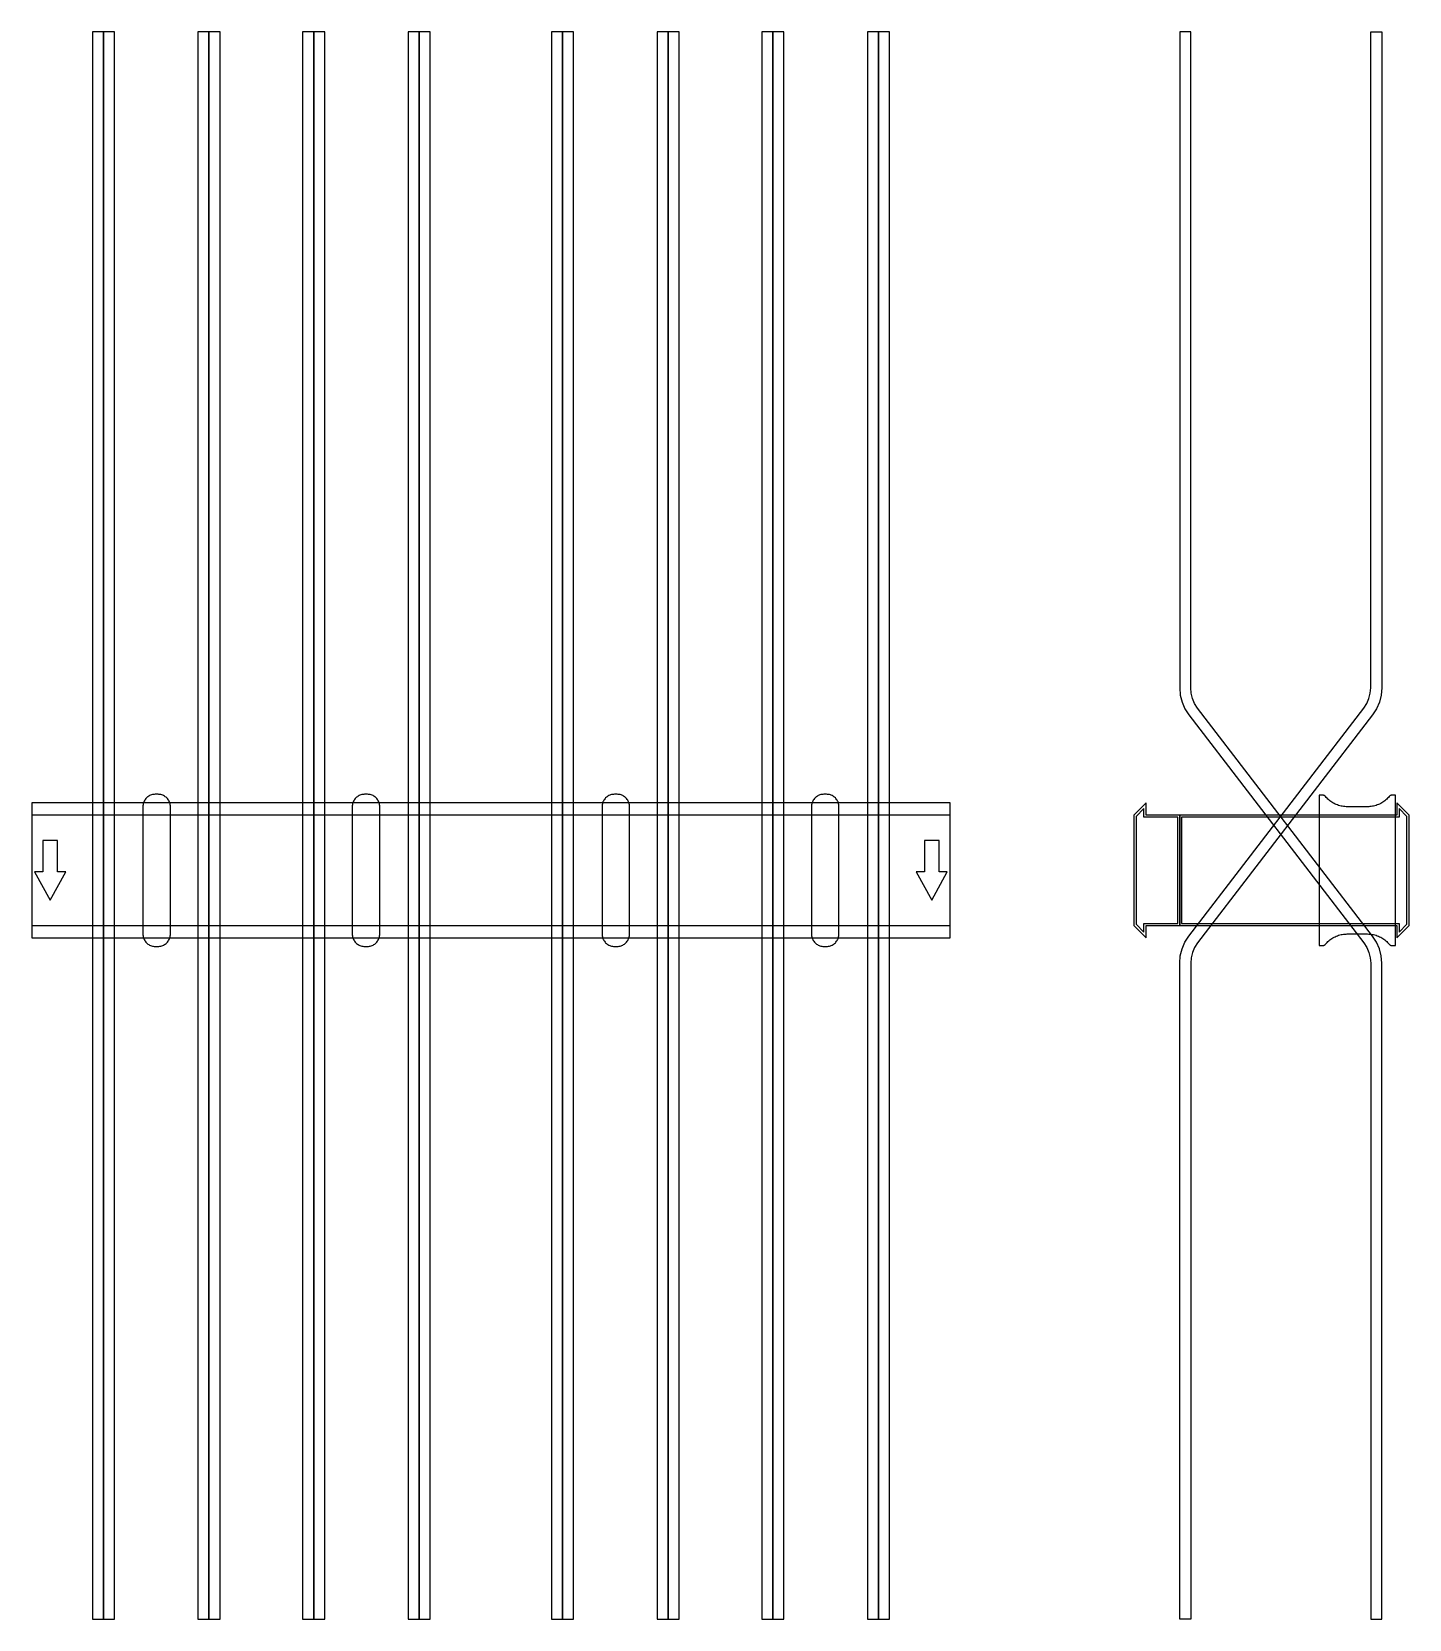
# Model space of a CAD drawing. Extents: x 0 to 1500, y -815 to 913.
import ezdxf

# ---------------------------------------------------------------- set-up
doc = ezdxf.new("R2010")
doc.units = 0
doc.layers.add('Halfen', color=7, linetype='CONTINUOUS')

msp = doc.modelspace()

# ---------------------------------------------------------------- linework, layer by layer
at = {"layer": 'Halfen', "color": 7}
for points in [[(78, -815.455), (78, 913.129), (66, 913.129), (66, -815.455)], [(90, -815.455), (90, 913.129), (78, 913.129), (78, -815.455)], [(193, -815.455), (193, 913.129), (181, 913.129), (181, -815.455)], [(205, -815.455), (205, 913.129), (193, 913.129), (193, -815.455)], [(307, -815.455), (307, 913.129), (295, 913.129), (295, -815.455)], [(319, -815.455), (319, 913.129), (307, 913.129), (307, -815.455)], [(422, -815.455), (422, 913.129), (410, 913.129), (410, -815.455)], [(434, -815.455), (434, 913.129), (422, 913.129), (422, -815.455)], [(578, -815.455), (578, 913.129), (566, 913.129), (566, -815.455)], [(590, -815.455), (590, 913.129), (578, 913.129), (578, -815.455)], [(693, -815.455), (693, 913.129), (681, 913.129), (681, -815.455)], [(705, -815.455), (705, 913.129), (693, 913.129), (693, -815.455)], [(807, -815.455), (807, 913.129), (795, 913.129), (795, -815.455)], [(819, -815.455), (819, 913.129), (807, 913.129), (807, -815.455)], [(922, -815.455), (922, 913.129), (910, 913.129), (910, -815.455)], [(934, -815.455), (934, 913.129), (922, 913.129), (922, -815.455)], [(1470, -815.455), (1470, -100.956), (1469.359, -93.137), (1467.453, -85.527), (1464.332, -78.329), (1460.081, -71.735), (1269.439, 176.714), (1266.251, 181.659), (1263.911, 187.057), (1262.481, 192.765), (1262, 198.629), (1262, 252.129), (1262, 913.129), (1250, 913.129), (1250, 252.129), (1250, 198.629), (1250.641, 190.81), (1252.547, 183.2), (1255.668, 176.002), (1259.919, 169.409), (1450.561, -79.04), (1453.749, -83.986), (1456.089, -89.384), (1457.519, -95.092), (1458, -100.956), (1458, -815.455)], [(1250, -815.455), (1250, -100.956), (1250.641, -93.137), (1252.547, -85.527), (1255.668, -78.329), (1259.919, -71.735), (1450.561, 176.714), (1453.749, 181.659), (1456.089, 187.057), (1457.519, 192.765), (1458, 198.629), (1458, 252.129), (1458, 913.129), (1470, 913.129), (1470, 252.129), (1470, 198.629), (1469.359, 190.81), (1467.453, 183.2), (1464.332, 176.002), (1460.081, 169.409), (1269.439, -79.04), (1266.251, -83.986), (1263.911, -89.384), (1262.481, -95.092), (1262, -100.956), (1262, -815.455)], [(0, -73.5), (1000, -73.5), (1000, 73.5), (0, 73.5)], [(151, -69.3), (151, -56.8), (151, 69.3), (150.958, 70.359), (150.834, 71.412), (150.627, 72.452), (150.339, 73.472), (149.972, 74.466), (149.529, 75.429), (149.011, 76.354), (148.422, 77.235), (147.765, 78.068), (147.046, 78.846), (146.268, 79.565), (145.435, 80.222), (144.554, 80.811), (143.629, 81.329), (142.666, 81.772), (141.672, 82.139), (140.652, 82.427), (139.612, 82.634), (138.559, 82.758), (137.5, 82.8), (134.5, 82.8), (133.441, 82.758), (132.388, 82.634), (131.348, 82.427), (130.328, 82.139), (129.334, 81.772), (128.371, 81.329), (127.446, 80.811), (126.565, 80.222), (125.732, 79.565), (124.954, 78.846), (124.235, 78.068), (123.578, 77.235), (122.989, 76.354), (122.471, 75.429), (122.028, 74.466), (121.661, 73.472), (121.373, 72.452), (121.166, 71.412), (121.042, 70.359), (121, 69.3), (121, -56.8), (121, -69.3), (121.042, -70.359), (121.166, -71.412), (121.373, -72.452), (121.661, -73.472), (122.028, -74.466), (122.471, -75.429), (122.989, -76.354), (123.578, -77.235), (124.235, -78.068), (124.954, -78.846), (125.732, -79.565), (126.565, -80.222), (127.446, -80.811), (128.371, -81.329), (129.334, -81.772), (130.328, -82.139), (131.348, -82.427), (132.388, -82.634), (133.441, -82.758), (134.5, -82.8), (137.5, -82.8), (138.559, -82.758), (139.612, -82.634), (140.652, -82.427), (141.672, -82.139), (142.666, -81.772), (143.629, -81.329), (144.554, -80.811), (145.435, -80.222), (146.268, -79.565), (147.046, -78.846), (147.765, -78.068), (148.422, -77.235), (149.011, -76.354), (149.529, -75.429), (149.972, -74.466), (150.339, -73.472), (150.627, -72.452), (150.834, -71.412), (150.958, -70.359), (151, -69.3)], [(379, -69.3), (379, -56.8), (379, 69.3), (378.958, 70.359), (378.834, 71.412), (378.627, 72.452), (378.339, 73.472), (377.972, 74.466), (377.529, 75.429), (377.011, 76.354), (376.422, 77.235), (375.765, 78.068), (375.046, 78.846), (374.268, 79.565), (373.435, 80.222), (372.554, 80.811), (371.629, 81.329), (370.666, 81.772), (369.672, 82.139), (368.652, 82.427), (367.612, 82.634), (366.559, 82.758), (365.5, 82.8), (362.5, 82.8), (361.441, 82.758), (360.388, 82.634), (359.348, 82.427), (358.328, 82.139), (357.334, 81.772), (356.371, 81.329), (355.446, 80.811), (354.565, 80.222), (353.732, 79.565), (352.954, 78.846), (352.235, 78.068), (351.578, 77.235), (350.989, 76.354), (350.471, 75.429), (350.028, 74.466), (349.661, 73.472), (349.373, 72.452), (349.166, 71.412), (349.042, 70.359), (349, 69.3), (349, -56.8), (349, -69.3), (349.042, -70.359), (349.166, -71.412), (349.373, -72.452), (349.661, -73.472), (350.028, -74.466), (350.471, -75.429), (350.989, -76.354), (351.578, -77.235), (352.235, -78.068), (352.954, -78.846), (353.732, -79.565), (354.565, -80.222), (355.446, -80.811), (356.371, -81.329), (357.334, -81.772), (358.328, -82.139), (359.348, -82.427), (360.388, -82.634), (361.441, -82.758), (362.5, -82.8), (365.5, -82.8), (366.559, -82.758), (367.612, -82.634), (368.652, -82.427), (369.672, -82.139), (370.666, -81.772), (371.629, -81.329), (372.554, -80.811), (373.435, -80.222), (374.268, -79.565), (375.046, -78.846), (375.765, -78.068), (376.422, -77.235), (377.011, -76.354), (377.529, -75.429), (377.972, -74.466), (378.339, -73.472), (378.627, -72.452), (378.834, -71.412), (378.958, -70.359), (379, -69.3)], [(651, -69.3), (651, -56.8), (651, 69.3), (650.958, 70.359), (650.834, 71.412), (650.627, 72.452), (650.339, 73.472), (649.972, 74.466), (649.529, 75.429), (649.011, 76.354), (648.422, 77.235), (647.765, 78.068), (647.046, 78.846), (646.268, 79.565), (645.435, 80.222), (644.554, 80.811), (643.629, 81.329), (642.666, 81.772), (641.672, 82.139), (640.652, 82.427), (639.612, 82.634), (638.559, 82.758), (637.5, 82.8), (634.5, 82.8), (633.441, 82.758), (632.388, 82.634), (631.348, 82.427), (630.328, 82.139), (629.334, 81.772), (628.371, 81.329), (627.446, 80.811), (626.565, 80.222), (625.732, 79.565), (624.954, 78.846), (624.235, 78.068), (623.578, 77.235), (622.989, 76.354), (622.471, 75.429), (622.028, 74.466), (621.661, 73.472), (621.373, 72.452), (621.166, 71.412), (621.042, 70.359), (621, 69.3), (621, -56.8), (621, -69.3), (621.042, -70.359), (621.166, -71.412), (621.373, -72.452), (621.661, -73.472), (622.028, -74.466), (622.471, -75.429), (622.989, -76.354), (623.578, -77.235), (624.235, -78.068), (624.954, -78.846), (625.732, -79.565), (626.565, -80.222), (627.446, -80.811), (628.371, -81.329), (629.334, -81.772), (630.328, -82.139), (631.348, -82.427), (632.388, -82.634), (633.441, -82.758), (634.5, -82.8), (637.5, -82.8), (638.559, -82.758), (639.612, -82.634), (640.652, -82.427), (641.672, -82.139), (642.666, -81.772), (643.629, -81.329), (644.554, -80.811), (645.435, -80.222), (646.268, -79.565), (647.046, -78.846), (647.765, -78.068), (648.422, -77.235), (649.011, -76.354), (649.529, -75.429), (649.972, -74.466), (650.339, -73.472), (650.627, -72.452), (650.834, -71.412), (650.958, -70.359), (651, -69.3)], [(879, -69.3), (879, -56.8), (879, 69.3), (878.958, 70.359), (878.834, 71.412), (878.627, 72.452), (878.339, 73.472), (877.972, 74.466), (877.529, 75.429), (877.011, 76.354), (876.422, 77.235), (875.765, 78.068), (875.046, 78.846), (874.268, 79.565), (873.435, 80.222), (872.554, 80.811), (871.629, 81.329), (870.666, 81.772), (869.672, 82.139), (868.652, 82.427), (867.612, 82.634), (866.559, 82.758), (865.5, 82.8), (862.5, 82.8), (861.441, 82.758), (860.388, 82.634), (859.348, 82.427), (858.328, 82.139), (857.334, 81.772), (856.371, 81.329), (855.446, 80.811), (854.565, 80.222), (853.732, 79.565), (852.954, 78.846), (852.235, 78.068), (851.578, 77.235), (850.989, 76.354), (850.471, 75.429), (850.028, 74.466), (849.661, 73.472), (849.373, 72.452), (849.166, 71.412), (849.042, 70.359), (849, 69.3), (849, -56.8), (849, -69.3), (849.042, -70.359), (849.166, -71.412), (849.373, -72.452), (849.661, -73.472), (850.028, -74.466), (850.471, -75.429), (850.989, -76.354), (851.578, -77.235), (852.235, -78.068), (852.954, -78.846), (853.732, -79.565), (854.565, -80.222), (855.446, -80.811), (856.371, -81.329), (857.334, -81.772), (858.328, -82.139), (859.348, -82.427), (860.388, -82.634), (861.441, -82.758), (862.5, -82.8), (865.5, -82.8), (866.559, -82.758), (867.612, -82.634), (868.652, -82.427), (869.672, -82.139), (870.666, -81.772), (871.629, -81.329), (872.554, -80.811), (873.435, -80.222), (874.268, -79.565), (875.046, -78.846), (875.765, -78.068), (876.422, -77.235), (877.011, -76.354), (877.529, -75.429), (877.972, -74.466), (878.339, -73.472), (878.627, -72.452), (878.834, -71.412), (878.958, -70.359), (879, -69.3)], [(1250, -60), (1250, 60), (1213.5, 60), (1213.5, 73.5), (1200, 60), (1200, -60), (1213.5, -73.5), (1213.5, -60)], [(1500, -60), (1500, 60), (1486.5, 73.5), (1486.5, 60), (1250, 60), (1250, -60), (1486.5, -60), (1486.5, -73.5)], [(1485, -81.8), (1485, 81.8), (1481, 81.8), (1480.846, 81.797), (1480.691, 81.786), (1480.538, 81.769), (1480.385, 81.746), (1480.234, 81.715), (1480.084, 81.678), (1479.936, 81.634), (1479.789, 81.584), (1479.646, 81.527), (1479.505, 81.464), (1479.366, 81.395), (1479.231, 81.32), (1479.1, 81.239), (1478.972, 81.153), (1478.848, 81.06), (1478.728, 80.963), (1478.613, 80.86), (1478.502, 80.752), (1478.397, 80.639), (1478.296, 80.522), (1477.41, 79.491), (1476.479, 78.5), (1475.505, 77.551), (1474.491, 76.646), (1473.437, 75.787), (1472.347, 74.975), (1471.222, 74.211), (1470.064, 73.499), (1468.876, 72.838), (1467.66, 72.23), (1466.418, 71.676), (1465.153, 71.178), (1463.867, 70.736), (1462.563, 70.351), (1461.243, 70.024), (1459.911, 69.756), (1458.567, 69.547), (1457.216, 69.397), (1455.859, 69.307), (1454.5, 69.277), (1432.5, 69.277), (1431.141, 69.307), (1429.784, 69.397), (1428.433, 69.547), (1427.089, 69.756), (1425.757, 70.024), (1424.437, 70.351), (1423.133, 70.736), (1421.847, 71.178), (1420.582, 71.676), (1419.34, 72.23), (1418.124, 72.838), (1416.936, 73.499), (1415.778, 74.211), (1414.653, 74.975), (1413.563, 75.787), (1412.509, 76.646), (1411.495, 77.551), (1410.521, 78.5), (1409.59, 79.491), (1408.704, 80.522), (1408.603, 80.639), (1408.498, 80.752), (1408.387, 80.86), (1408.272, 80.963), (1408.152, 81.06), (1408.028, 81.153), (1407.9, 81.239), (1407.769, 81.32), (1407.634, 81.395), (1407.495, 81.464), (1407.354, 81.527), (1407.211, 81.584), (1407.064, 81.634), (1406.916, 81.678), (1406.766, 81.715), (1406.615, 81.746), (1406.462, 81.769), (1406.309, 81.786), (1406.154, 81.797), (1406, 81.8), (1402, 81.8), (1402, -81.8), (1406, -81.8), (1406.154, -81.797), (1406.309, -81.786), (1406.462, -81.769), (1406.615, -81.746), (1406.766, -81.715), (1406.916, -81.678), (1407.064, -81.634), (1407.211, -81.584), (1407.354, -81.527), (1407.495, -81.464), (1407.634, -81.395), (1407.769, -81.32), (1407.9, -81.239), (1408.028, -81.153), (1408.152, -81.06), (1408.272, -80.963), (1408.387, -80.86), (1408.498, -80.752), (1408.603, -80.639), (1408.704, -80.522), (1409.59, -79.491), (1410.521, -78.5), (1411.495, -77.551), (1412.509, -76.646), (1413.563, -75.787), (1414.653, -74.975), (1415.778, -74.211), (1416.936, -73.499), (1418.124, -72.838), (1419.34, -72.23), (1420.582, -71.676), (1421.847, -71.178), (1423.133, -70.736), (1424.437, -70.351), (1425.757, -70.024), (1427.089, -69.756), (1428.433, -69.547), (1429.784, -69.397), (1431.141, -69.307), (1432.5, -69.277), (1454.5, -69.277), (1455.859, -69.307), (1457.216, -69.397), (1458.567, -69.547), (1459.911, -69.756), (1461.243, -70.024), (1462.563, -70.351), (1463.867, -70.736), (1465.153, -71.178), (1466.418, -71.676), (1467.66, -72.23), (1468.876, -72.838), (1470.064, -73.499), (1471.222, -74.211), (1472.347, -74.975), (1473.437, -75.787), (1474.491, -76.646), (1475.505, -77.551), (1476.479, -78.5), (1477.41, -79.491), (1478.296, -80.522), (1478.397, -80.639), (1478.502, -80.752), (1478.613, -80.86), (1478.728, -80.963), (1478.848, -81.06), (1478.972, -81.153), (1479.1, -81.239), (1479.231, -81.32), (1479.366, -81.395), (1479.505, -81.464), (1479.646, -81.527), (1479.789, -81.584), (1479.936, -81.634), (1480.084, -81.678), (1480.234, -81.715), (1480.385, -81.746), (1480.538, -81.769), (1480.691, -81.786), (1480.846, -81.797), (1481, -81.8)], [(0, -60), (1000, -60), (1000, 60), (0, 60)], [(1248, -58), (1248, 58), (1211, 58), (1211, 67.25), (1202.5, 58.75), (1202.5, -58.75), (1211, -67.25), (1211, -58)], [(1497.5, -58.75), (1497.5, 58.75), (1489, 67.25), (1489, 58), (1252, 58), (1252, -58), (1489, -58), (1489, -67.25)], [(20, -32.5), (37, -1.5), (28, -1.5), (28, 32.5), (12, 32.5), (12, -1.5), (3, -1.5)], [(980, -32.5), (997, -1.5), (988, -1.5), (988, 32.5), (972, 32.5), (972, -1.5), (963, -1.5)]]:
    msp.add_lwpolyline(points, close=True, dxfattribs=at)

doc.saveas('drawing.dxf')
